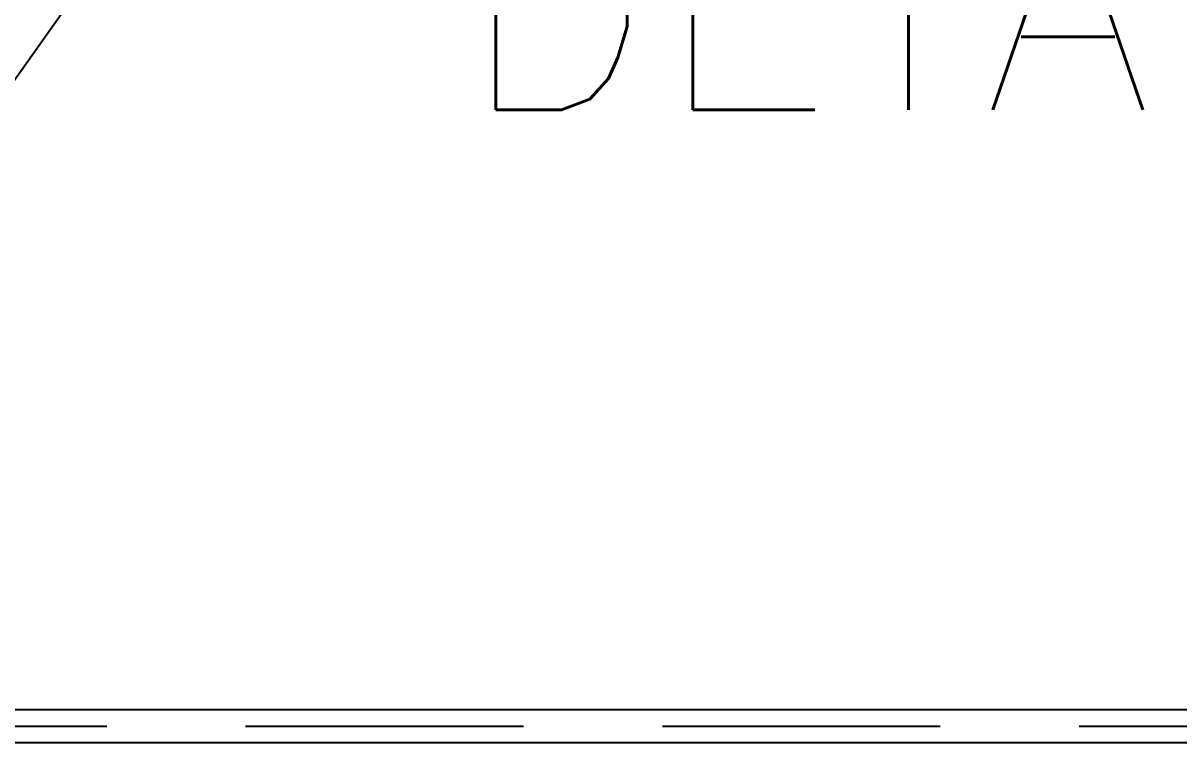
# Model space of a CAD drawing. Header units: metres. Extents: x 0 to 21025, y 0 to 14850.
# Drawn here: x 4385.1 to 4715.3, y 13277.2 to 13482.9 of the extents above; entities that cross this region are included whole.
import ezdxf

# ---------------------------------------------------------------- set-up
doc = ezdxf.new("R2010")
doc.units = ezdxf.units.M
doc.header["$LTSCALE"] = 25
doc.linetypes.add('HIDDEN2', pattern=[4.7625, 3.175, -1.5875])
for name, color, linetype in [('SDM', 7, 'Continuous'), ('SL4', 4, 'Continuous'), ('ST1', 7, 'HIDDEN2')]:
    doc.layers.add(name, color=color, linetype=linetype)
doc.styles.add('ROMANS', font='ROMANS.SHX')
doc.dimstyles.new('25___1-25', dxfattribs={"dimscale": 25, "dimtxt": 2.5, "dimasz": 2, "dimexe": 1.5, "dimexo": 1, "dimgap": 0.5, "dimtad": 1, "dimzin": 12, "dimtxsty": 'ROMANS', "dimcen": 0, "dimclrd": 256, "dimclre": 256, "dimclrt": 3, "dimazin": 3, "dimtfac": 1, "dimtmove": 0, "dimatfit": 0, "dimfxl": 1, "dimlwd": -1, "dimlwe": -1, "dimarcsym": 0})

msp = doc.modelspace()

# ---------------------------------------------------------------- linework, layer by layer
at = {"layer": 'SL4'}
for p, q in [((4210.539, 13286.681), (5535.514, 13286.681)), ((5535.514, 13277.156), (4210.539, 13277.156))]:
    msp.add_line(p, q, dxfattribs=at)
at = {"layer": 'ST1'}
for p, q in [((4210.539, 13281.919), (5535.514, 13281.919)), ((5535.514, 13277.156), (4210.539, 13277.156))]:
    msp.add_line(p, q, dxfattribs=at)

# ---------------------------------------------------------------- texts
at = {"layer": 'SDM', "color": 3, "insert": (4509.49, 13520.669), "char_height": 62.5, "attachment_point": 1, "style": 'ROMANS'}
msp.add_mtext('DETALHE 01', dxfattribs=at)

# ---------------------------------------------------------------- leaders
at = {"layer": 'SDM', "annotation_type": 0, "has_hookline": 1, "hookline_direction": 0, "text_width": 535.714}
msp.add_leader([(4278.564, 13319.818), (4398.748, 13489.419), (4496.99, 13489.419)], dimstyle='25___1-25', override={"dimgap": 0.5, "dimtad": 0}, dxfattribs=at)

doc.saveas('drawing.dxf')
